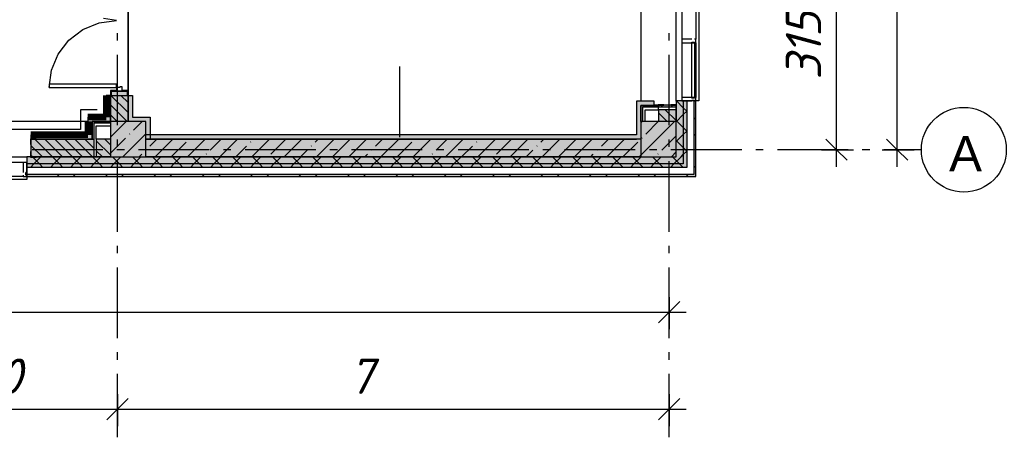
# Model space of a CAD drawing. Header units: millimetres. Extents: x -537608 to 253996, y -217170 to 186033.
# Drawn here: x -273809 to -259858, y -215970 to -210059 of the extents above; entities that cross this region are included whole.
import ezdxf

# ---------------------------------------------------------------- set-up
doc = ezdxf.new("R2010")
doc.units = ezdxf.units.MM
doc.layers.add('16) Лак 1.6м', color=160, linetype='Continuous', lineweight=90)
doc.layers.add('PDF _Геометрия', color=7, linetype='Continuous')
doc.layers.add('PDF _Текст', color=7, linetype='Continuous')
doc.layers.add('PDF _Сплошная заливка', color=7, linetype='Continuous', true_color=0xffffff)
doc.styles.add('PDF ArialMT', font='arial.ttf')
doc.styles.add('PDF ISOCPEUR Italic', font='isocpeui.ttf')

msp = doc.modelspace()

# ---------------------------------------------------------------- hatches: boundary and pattern name
at = {"layer": 'PDF _Сплошная заливка', "transparency": 33554559}
h = msp.add_hatch(color=256, dxfattribs=at)
h.paths.add_polyline_path([(-264249.1643, -212249.6591), (-264249.1643, -211209.6571), (-264276.1645, -211209.6571), (-264276.1645, -212249.6591)], flags=0)
h.paths.add_polyline_path([(-264249.1643, -209509.6581), (-264249.1643, -208314.6563), (-264276.1645, -208314.6563), (-264276.1645, -209509.6581)], flags=0)
h.paths.add_polyline_path([(-264249.1643, -206614.6531), (-264249.1643, -205314.6559), (-264276.1645, -205314.6559), (-264276.1645, -206614.6531)], flags=0)
h.paths.add_polyline_path([(-264249.1643, -203614.6527), (-264249.1643, -202299.6538), (-264276.1645, -202299.6538), (-264276.1645, -203614.6527)], flags=0)
h.paths.add_polyline_path([(-264276.1645, -200599.6527), (-264249.1643, -200599.6527), (-264249.1643, -199299.6513), (-264276.1645, -199299.6513), (-264276.1645, -200341.7158)], flags=0)
h.paths.add_polyline_path([(-264249.1643, -197599.6523), (-264249.1643, -196299.6509), (-264276.1645, -196299.6509), (-264276.1645, -197599.6523)], flags=0)
h.paths.add_polyline_path([(-264249.1643, -194599.6499), (-264249.1643, -193299.6505), (-264276.1645, -193299.6505), (-264276.1645, -194599.6499)], flags=0)
h.paths.add_polyline_path([(-264249.1643, -164629.6389), (-264249.1643, -162496.6379), (-264276.1645, -162496.6379), (-264276.1645, -164629.6389)], flags=0)
h.paths.add_polyline_path([(-264249.1643, -160696.6375), (-264249.1643, -160196.6364), (-264276.1645, -160196.6364), (-264276.1645, -160696.6375)], flags=0)
h.paths.add_polyline_path([(-264249.1643, -158906.6365), (-264249.1643, -154109.6348), (-264276.1645, -154109.6348), (-264276.1645, -158906.6365)], flags=0)
h.paths.add_polyline_path([(-264276.1645, -152409.6337), (-264249.1643, -152409.6337), (-264249.1643, -151109.6323), (-264276.1645, -151109.6323), (-264276.1645, -151128.1219)], flags=0)
h.paths.add_polyline_path([(-264249.1643, -149409.6334), (-264249.1643, -148109.6319), (-264276.1645, -148109.6319), (-264276.1645, -149409.6334)], flags=0)
h.paths.add_polyline_path([(-264249.1643, -146409.6309), (-264249.1643, -145109.6316), (-264276.1645, -145109.6316), (-264276.1645, -146409.6309)], flags=0)
h.paths.add_polyline_path([(-264249.1643, -143409.6305), (-264249.1643, -142182.8231), (-264276.1645, -142182.8231), (-264276.1645, -143409.6305)], flags=0)
h.paths.add_polyline_path([(-264276.1645, -140462.8232), (-264249.1643, -140462.8232), (-264249.1643, -139159.6289), (-264276.1645, -139159.6289), (-264276.1645, -139716.2732)], flags=0)
h.paths.add_polyline_path([(-264249.1643, -137459.6279), (-264249.1643, -136159.6286), (-264276.1645, -136159.6286), (-264276.1645, -137459.6279)], flags=0)
h.paths.add_polyline_path([(-264249.1643, -134459.6275), (-264249.1643, -133159.626), (-264276.1645, -133159.626), (-264276.1645, -134459.6275)], flags=0)
h.paths.add_polyline_path([(-264276.1645, -131459.625), (-264249.1643, -131459.625), (-264249.1643, -124122.6244), (-264276.1645, -124122.6244), (-264276.1645, -131157.3868)], flags=0)
h = msp.add_hatch(color=256, dxfattribs=at)
h.paths.add_polyline_path([(-264526.1645, -211999.658), (-264426.1641, -211999.658), (-264426.1641, -211209.6571), (-264526.1645, -211209.6571), (-264526.1645, -211753.5623)], flags=0)
h.paths.add_polyline_path([(-264526.1645, -209509.6581), (-264426.1641, -209509.6581), (-264426.1641, -208314.6563), (-264526.1645, -208314.6563), (-264526.1645, -208900.6001)], flags=0)
h.paths.add_polyline_path([(-264426.1641, -206614.6531), (-264426.1641, -205314.6559), (-264526.1645, -205314.6559), (-264526.1645, -206614.6531)], flags=0)
h.paths.add_polyline_path([(-264426.1641, -203614.6527), (-264426.1641, -202299.6538), (-264526.1645, -202299.6538), (-264526.1645, -203614.6527)], flags=0)
h.paths.add_polyline_path([(-264426.1641, -200599.6527), (-264426.1641, -199299.6513), (-264526.1645, -199299.6513), (-264526.1645, -200599.6527)], flags=0)
h.paths.add_polyline_path([(-264526.1645, -197599.6523), (-264426.1641, -197599.6523), (-264426.1641, -196299.6509), (-264526.1645, -196299.6509), (-264526.1645, -196775.5142)], flags=0)
h.paths.add_polyline_path([(-264426.1641, -194599.6499), (-264426.1641, -193299.6505), (-264526.1645, -193299.6505), (-264526.1645, -194599.6499)], flags=0)
h.paths.add_polyline_path([(-264526.1645, -164629.6389), (-264426.1641, -164629.6389), (-264426.1641, -162496.6379), (-264526.1645, -162496.6379), (-264526.1645, -163966.4508)], flags=0)
h.paths.add_polyline_path([(-264426.1641, -160696.6375), (-264426.1641, -160196.6364), (-264526.1645, -160196.6364), (-264526.1645, -160696.6375)], flags=0)
h.paths.add_polyline_path([(-264526.1645, -158906.6365), (-264426.1641, -158906.6365), (-264426.1641, -154109.6348), (-264526.1645, -154109.6348), (-264526.1645, -156834.0462)], flags=0)
h.paths.add_polyline_path([(-264426.1641, -152409.6337), (-264426.1641, -151109.6323), (-264526.1645, -151109.6323), (-264526.1645, -152409.6337)], flags=0)
h.paths.add_polyline_path([(-264526.1645, -149409.6334), (-264426.1641, -149409.6334), (-264426.1641, -148109.6319), (-264526.1645, -148109.6319), (-264526.1645, -148949.633)], flags=0)
h.paths.add_polyline_path([(-264426.1641, -146409.6309), (-264426.1641, -145109.6316), (-264526.1645, -145109.6316), (-264526.1645, -146409.6309)], flags=0)
h.paths.add_polyline_path([(-264426.1641, -143409.6305), (-264426.1641, -142182.8231), (-264526.1645, -142182.8231), (-264526.1645, -143409.6305)], flags=0)
h.paths.add_polyline_path([(-264526.1645, -140462.8232), (-264426.1641, -140462.8232), (-264426.1641, -139159.6289), (-264526.1645, -139159.6289), (-264526.1645, -140199.6288)], flags=0)
h.paths.add_polyline_path([(-264526.1645, -137459.6279), (-264426.1641, -137459.6279), (-264426.1641, -136159.6286), (-264526.1645, -136159.6286), (-264526.1645, -136863.3111)], flags=0)
h.paths.add_polyline_path([(-264526.1645, -134459.6275), (-264426.1641, -134459.6275), (-264426.1641, -133159.626), (-264526.1645, -133159.626), (-264526.1645, -134010.3489)], flags=0)
h.paths.add_polyline_path([(-264526.1645, -131459.625), (-264426.1641, -131459.625), (-264426.1641, -124299.6231), (-264526.1645, -124299.6231), (-264526.1645, -131157.3868)], flags=0)
h = msp.add_hatch(color=256, dxfattribs=at)
h.paths.add_polyline_path([(-264376.1639, -212099.6584), (-264376.1639, -211209.6571), (-264426.1641, -211209.6571), (-264426.1641, -212099.6584)], flags=0)
h.paths.add_polyline_path([(-264426.1641, -209509.6581), (-264376.1639, -209509.6581), (-264376.1639, -208314.6563), (-264426.1641, -208314.6563), (-264426.1641, -208900.6001)], flags=0)
h.paths.add_polyline_path([(-264376.1639, -206614.6531), (-264376.1639, -205314.6559), (-264426.1641, -205314.6559), (-264426.1641, -206614.6531)], flags=0)
h.paths.add_polyline_path([(-264376.1639, -203614.6527), (-264376.1639, -202299.6538), (-264426.1641, -202299.6538), (-264426.1641, -203614.6527)], flags=0)
h.paths.add_polyline_path([(-264426.1641, -200599.6527), (-264376.1639, -200599.6527), (-264376.1639, -199299.6513), (-264426.1641, -199299.6513), (-264426.1641, -200341.7158)], flags=0)
h.paths.add_polyline_path([(-264426.1641, -197599.6523), (-264376.1639, -197599.6523), (-264376.1639, -196299.6509), (-264426.1641, -196299.6509), (-264426.1641, -196775.5142)], flags=0)
h.paths.add_polyline_path([(-264376.1639, -194599.6499), (-264376.1639, -193299.6505), (-264426.1641, -193299.6505), (-264426.1641, -194599.6499)], flags=0)
h.paths.add_polyline_path([(-264376.1639, -164629.6389), (-264376.1639, -162496.6379), (-264426.1641, -162496.6379), (-264426.1641, -164629.6389)], flags=0)
h.paths.add_polyline_path([(-264376.1639, -160696.6375), (-264376.1639, -160196.6364), (-264426.1641, -160196.6364), (-264426.1641, -160696.6375)], flags=0)
h.paths.add_polyline_path([(-264376.1639, -158906.6365), (-264376.1639, -154109.6348), (-264426.1641, -154109.6348), (-264426.1641, -158906.6365)], flags=0)
h.paths.add_polyline_path([(-264426.1641, -152409.6337), (-264376.1639, -152409.6337), (-264376.1639, -151109.6323), (-264426.1641, -151109.6323), (-264426.1641, -151128.1219)], flags=0)
h.paths.add_polyline_path([(-264376.1639, -149409.6334), (-264376.1639, -148109.6319), (-264426.1641, -148109.6319), (-264426.1641, -149409.6334)], flags=0)
h.paths.add_polyline_path([(-264426.1641, -146409.6309), (-264376.1639, -146409.6309), (-264376.1639, -145109.6316), (-264426.1641, -145109.6316), (-264426.1641, -145422.1975)], flags=0)
h.paths.add_polyline_path([(-264426.1641, -143409.6305), (-264376.1639, -143409.6305), (-264376.1639, -142182.8231), (-264426.1641, -142182.8231), (-264426.1641, -142569.2354)], flags=0)
h.paths.add_polyline_path([(-264376.1639, -140462.8232), (-264376.1639, -139159.6289), (-264426.1641, -139159.6289), (-264426.1641, -140462.8232)], flags=0)
h.paths.add_polyline_path([(-264376.1639, -137459.6279), (-264376.1639, -136159.6286), (-264426.1641, -136159.6286), (-264426.1641, -137459.6279)], flags=0)
h.paths.add_polyline_path([(-264376.1639, -134459.6275), (-264376.1639, -133159.626), (-264426.1641, -133159.626), (-264426.1641, -134459.6275)], flags=0)
h.paths.add_polyline_path([(-264426.1641, -131459.625), (-264376.1639, -131459.625), (-264376.1639, -124249.6228), (-264426.1641, -124249.6228), (-264426.1641, -131157.3868)], flags=0)
h = msp.add_hatch(color=256, dxfattribs=at)
h.paths.add_polyline_path([(-264526.1645, -211499.6558), (-264526.1645, -211332.6553), (-264776.1645, -211332.6553), (-264774.2269, -211499.6558)], flags=0)
h.paths.add_polyline_path([(-264774.2269, -211297.6569), (-264526.1645, -211297.6569), (-264526.1645, -211269.6556), (-264776.1645, -211272.6568), (-264776.1645, -211297.6569)], flags=0)
h.paths.add_polyline_path([(-264776.1645, -209449.6553), (-264526.1645, -209449.6553), (-264526.1645, -208999.6576), (-264776.1645, -208999.6576), (-264776.1645, -209059.6562)], flags=0)
h.paths.add_polyline_path([(-264776.1645, -208499.6554), (-264526.1645, -208499.6554), (-264526.1645, -208374.6548), (-264776.1645, -208374.6548)], flags=0)
h.paths.add_polyline_path([(-264776.1645, -206554.6545), (-264526.1645, -206554.6545), (-264526.1645, -205374.6545), (-264776.1645, -205374.6545)], flags=0)
h.paths.add_polyline_path([(-264776.1645, -203554.6542), (-264526.1645, -203554.6542), (-264526.1645, -203179.069), (-264776.1645, -203179.069), (-264776.1645, -203204.0691)], flags=0)
h.paths.add_polyline_path([(-264526.1645, -203144.0685), (-264526.1645, -202999.6547), (-264776.1645, -202999.6547), (-264774.2269, -203144.0685)], flags=0)
h.paths.add_polyline_path([(-264776.1645, -202499.6525), (-264526.1645, -202499.6525), (-264526.1645, -202369.6528), (-264776.1645, -202369.6528), (-264776.1645, -202481.4385)], flags=0)
h.paths.add_polyline_path([(-264526.1645, -200549.6525), (-264526.1645, -199999.6522), (-264776.1645, -199999.6522), (-264774.2269, -200549.6525)], flags=0)
h.paths.add_polyline_path([(-264776.1645, -199499.6522), (-264526.1645, -199499.6522), (-264526.1645, -199359.652), (-264776.1645, -199359.652)], flags=0)
h.paths.add_polyline_path([(-264774.2269, -197539.6517), (-264526.1645, -197539.6517), (-264526.1645, -196359.6516), (-264776.1645, -196359.6516), (-264776.1645, -197539.6517)], flags=0)
h.paths.add_polyline_path([(-264774.2269, -194539.6513), (-264526.1645, -194539.6513), (-264526.1645, -194170.65), (-264776.1645, -194170.65), (-264776.1645, -194539.6513)], flags=0)
h.paths.add_polyline_path([(-264776.1645, -194135.6493), (-264526.1645, -194135.6493), (-264526.1645, -193999.6494), (-264776.1645, -193999.6494)], flags=0)
h.paths.add_polyline_path([(-264526.1645, -193499.6493), (-264526.1645, -193269.6492), (-264776.1645, -193269.6492), (-264774.2269, -193499.6493)], flags=0)
at = {"layer": 'PDF _Сплошная заливка', "true_color": 0xff7d7d, "transparency": 33554559}
h = msp.add_hatch(color=11, dxfattribs=at)
h.paths.add_polyline_path([(-272526.1687, -211499.6558), (-272526.1687, -211129.6576), (-272586.1672, -211129.6576), (-272586.1672, -211499.6558)], flags=0)
h.paths.add_polyline_path([(-272586.1672, -209369.6558), (-272526.1687, -209369.6558), (-272526.1687, -204799.6562), (-272586.1672, -204799.6562), (-272586.1672, -208999.6576)], flags=0)
h.paths.add_polyline_path([(-272526.1687, -204099.6531), (-272526.1687, -203809.6544), (-272586.1672, -203809.6544), (-272586.1672, -204099.6531)], flags=0)
h.paths.add_polyline_path([(-272526.1687, -203109.6535), (-272526.1687, -202156.6524), (-272586.1672, -202156.6524), (-272586.1672, -203109.6535)], flags=0)
h.paths.add_polyline_path([(-272586.1672, -200396.6528), (-272526.1687, -200396.6528), (-272526.1687, -199261.953), (-272586.1672, -199261.953), (-272586.1672, -199999.6522)], flags=0)
at = {"layer": 'PDF _Сплошная заливка', "transparency": 33554559}
h = msp.add_hatch(color=256, dxfattribs=at)
h.paths.add_polyline_path([(-272276.1676, -211499.6558), (-272278.1677, -211131.6555), (-272526.1687, -211131.6555), (-272526.1687, -211499.6558), (-272363.6508, -211499.6558)], flags=0)
h.paths.add_polyline_path([(-272278.1677, -209369.6558), (-272276.1676, -209367.6579), (-272276.1676, -208999.6576), (-272526.1687, -208999.6576), (-272524.1686, -209367.6579), (-272278.1677, -209367.6579)], flags=0)
at = {"layer": 'PDF _Сплошная заливка', "true_color": 0xff7d7d, "transparency": 33554559}
for points in [[(-264836.1641, -211272.6568), (-264836.1641, -211212.6582), (-265086.1637, -211212.6582), (-265086.1637, -211272.6568), (-265026.1651, -211272.6568)], [(-272586.1672, -211499.6558), (-272586.1672, -211439.6572), (-272846.1689, -211439.6572), (-272846.1689, -211499.6558), (-272785.2854, -211499.6558)], [(-272026.1687, -211749.6569), (-271966.1679, -211749.6569), (-271966.1679, -211439.6572), (-272026.1687, -211439.6572), (-272026.1687, -211499.6558)], [(-265086.1637, -211749.6569), (-265086.1637, -211689.6583), (-272026.1687, -211689.6583), (-272026.1687, -211749.6569), (-265195.8621, -211749.6569)]]:
    msp.add_hatch(color=11, dxfattribs=at).paths.add_polyline_path(points)
at = {"layer": 'PDF _Сплошная заливка', "true_color": 0x77b143, "transparency": 33554559}
for points in [[(-265026.1651, -211499.6558), (-265001.165, -211499.6558), (-265001.165, -211272.6568), (-265026.1651, -211272.6568), (-265026.1651, -211396.9426)], [(-264776.1645, -211297.6569), (-264776.1645, -211272.6568), (-265001.165, -211272.6568), (-265001.165, -211297.6569), (-264966.1655, -211297.6569)], [(-272526.1687, -211524.6559), (-272526.1687, -211499.6558), (-272761.168, -211499.6558), (-272761.168, -211524.6559), (-272726.1675, -211524.6559)]]:
    msp.add_hatch(color=75, dxfattribs=at).paths.add_polyline_path(points)
at = {"layer": 'PDF _Сплошная заливка', "transparency": 33554559}
for points in [[(-272526.1687, -211999.658), (-272026.1687, -211999.658), (-272026.1687, -211499.6558), (-272526.1687, -211499.6558), (-272526.1687, -211753.5623)], [(-264526.1645, -211999.658), (-264526.1645, -211499.6558), (-265026.1651, -211499.6558), (-265026.1651, -211999.658), (-264774.2269, -211999.658)], [(-265617.4963, -211999.658), (-265026.1651, -211999.658), (-265026.1651, -211749.6569), (-272026.1687, -211749.6569), (-272026.1687, -211999.658), (-268990.5735, -211999.658)]]:
    msp.add_hatch(color=256, dxfattribs=at).paths.add_polyline_path(points)
at = {"layer": 'PDF _Сплошная заливка', "true_color": 0xff7d7d, "transparency": 33554559}
h = msp.add_hatch(color=11, dxfattribs=at)
h.paths.add_polyline_path([(-272786.1681, -211749.6569), (-272786.1681, -211689.6583), (-273650.9046, -211689.6583), (-273650.9046, -211749.6569), (-273206.9201, -211749.6569)], flags=0)
h.paths.add_polyline_path([(-275736.7281, -211749.6569), (-275470.9049, -211749.6569), (-275470.9049, -211689.6583), (-276276.1702, -211689.6583), (-276276.1702, -211749.6569)], flags=0)
at = {"layer": 'PDF _Сплошная заливка', "transparency": 33554559}
h = msp.add_hatch(color=256, dxfattribs=at)
h.paths.add_polyline_path([(-275736.7281, -211999.658), (-275470.9049, -211999.658), (-275470.9049, -211749.6569), (-276276.1702, -211753.5623), (-276276.1702, -211999.658)], flags=0)
h.paths.add_polyline_path([(-273650.9046, -211999.658), (-272761.168, -211999.658), (-272761.168, -211749.6569), (-273650.9046, -211753.5623)], flags=0)
h.paths.add_polyline_path([(-272526.1687, -211999.658), (-272526.1687, -211749.6569), (-272726.1675, -211753.5623), (-272726.1675, -211999.658)], flags=0)
h = msp.add_hatch(color=256, dxfattribs=at)
h.paths.add_polyline_path([(-264526.1645, -212099.6584), (-264426.1641, -212099.6584), (-264426.1641, -211999.658), (-273710.9031, -211999.658), (-273710.9031, -212099.6584), (-264774.2269, -212099.6584)], flags=0)
h.paths.add_polyline_path([(-275736.7281, -212099.6584), (-275410.9042, -212099.6584), (-275410.9042, -211999.658), (-280576.1699, -211999.658), (-280576.1699, -212099.6584), (-276276.1702, -212099.6584)], flags=0)
h.paths.add_polyline_path([(-284169.4213, -212099.6584), (-284126.1726, -212099.6584), (-284126.1726, -211999.658), (-284489.1716, -211999.658), (-284489.1716, -212099.6584), (-284376.1716, -212099.6584)], flags=0)
h.paths.add_polyline_path([(-282326.1712, -212099.6584), (-281866.1709, -212099.6584), (-281866.1709, -211999.658), (-282326.1712, -211999.658)], flags=0)
h = msp.add_hatch(color=256, dxfattribs=at)
h.paths.add_polyline_path([(-265617.4963, -212149.6586), (-264376.1639, -212149.6586), (-264376.1639, -212099.6584), (-273710.9031, -212099.6584), (-273710.9031, -212149.6586), (-268990.5735, -212149.6586)], flags=0)
h.paths.add_polyline_path([(-276579.9974, -212149.6586), (-275410.9042, -212149.6586), (-275410.9042, -212099.6584), (-280576.1699, -212099.6584), (-280576.1699, -212149.6586), (-277423.2667, -212149.6586)], flags=0)
h.paths.add_polyline_path([(-282326.1712, -212149.6586), (-281866.1709, -212149.6586), (-281866.1709, -212099.6584), (-282326.1712, -212099.6584)], flags=0)
h.paths.add_polyline_path([(-284169.4213, -212149.6586), (-284126.1726, -212149.6586), (-284126.1726, -212099.6584), (-284489.1716, -212099.6584), (-284489.1716, -212149.6586)], flags=0)
h = msp.add_hatch(color=256, dxfattribs=at)
h.paths.add_polyline_path([(-264249.1643, -212276.6571), (-264249.1643, -212249.6591), (-273710.9031, -212249.6591), (-273710.9031, -212276.6571), (-264774.2269, -212276.6571)], flags=0)
h.paths.add_polyline_path([(-275736.7281, -212276.6571), (-275410.9042, -212276.6571), (-275410.9042, -212249.6591), (-280576.1699, -212249.6591), (-280576.1699, -212276.6571), (-276579.9974, -212276.6571)], flags=0)
h.paths.add_polyline_path([(-281866.1709, -212276.6571), (-281866.1709, -212249.6591), (-282326.1712, -212249.6591), (-282326.1712, -212276.6571)], flags=0)
h.paths.add_polyline_path([(-284126.1726, -212276.6571), (-284126.1726, -212249.6591), (-284489.1716, -212249.6591), (-284489.1716, -212276.6571), (-284169.4213, -212276.6571)], flags=0)

# ---------------------------------------------------------------- linework, layer by layer
at = {"layer": '16) Лак 1.6м'}
for p, q in [((-272586.1672, -211129.6576), (-272586.1672, -211439.6572)), ((-272586.1672, -211439.6572), (-272846.1689, -211439.6572)), ((-272846.1689, -211499.6558), (-272846.1689, -211689.6583)), ((-272846.1689, -211689.6583), (-273650.9046, -211689.6583))]:
    msp.add_line(p, q, dxfattribs=at)
at = {"layer": 'PDF _Геометрия', "lineweight": 9}
for p, q in [((-261401.9804, -212139.656), (-261401.9804, -124259.6211)), ((-262260.3263, -212139.656), (-262260.3263, -208749.6565)), ((-264446.1645, -209559.6583), (-264446.1645, -210334.6575)), ((-264249.1643, -209559.6583), (-264249.1643, -210334.6575)), ((-272687.0461, -210102.0264), (-272441.1679, -210069.6546)), ((-272441.1679, -210069.6546), (-272623.4888, -210040.7791)), ((-273112.92, -210347.9068), (-272916.1679, -210196.9329)), ((-272916.1679, -210196.9329), (-272687.0461, -210102.0264)), ((-273263.8916, -210544.6567), (-273112.92, -210347.9068)), ((-264306.1643, -210334.6575), (-264446.1645, -210334.6575)), ((-264446.1645, -210334.6575), (-264446.1645, -210384.6577)), ((-264306.1643, -210384.6577), (-264306.1643, -210374.655)), ((-264306.1643, -210374.655), (-264266.164, -210374.655)), ((-264249.1643, -210334.6575), (-264266.164, -210334.6575)), ((-264266.164, -210374.655), (-264266.164, -210384.6577)), ((-264249.1643, -210384.6577), (-264249.1643, -210334.6575)), ((-264446.1645, -210384.6577), (-264446.1645, -211159.6569)), ((-264446.1645, -210384.6577), (-264306.1643, -210384.6577)), ((-264306.1643, -211159.6569), (-264306.1643, -210384.6577)), ((-264306.1643, -210384.6577), (-264266.164, -210384.6577)), ((-264266.164, -210384.6577), (-264266.164, -211159.6569)), ((-264266.164, -210384.6577), (-264249.1643, -210384.6577)), ((-264249.1643, -210384.6577), (-264249.1643, -211159.6569)), ((-273358.7982, -210773.7784), (-273263.8916, -210544.6567)), ((-273391.1678, -211019.6588), (-273358.7982, -210773.7784)), ((-268432.0819, -211719.6576), (-268432.0819, -210719.6574)), ((-272441.1679, -210969.6585), (-273391.1678, -210969.6585)), ((-273391.1678, -210969.6585), (-273391.1678, -211019.6588)), ((-273391.1678, -211019.6588), (-272441.1679, -211019.6588)), ((-272441.1679, -211061.6586), (-272524.1686, -211061.6586)), ((-272524.1686, -211061.6586), (-272524.1686, -211131.6555)), ((-272516.1682, -211131.6555), (-272516.1682, -211069.6547)), ((-272516.1682, -211069.6547), (-272441.1679, -211069.6547)), ((-272286.168, -211069.6547), (-272516.1682, -211069.6547)), ((-272516.1682, -211069.6547), (-272516.1682, -211129.6576)), ((-272441.1679, -211019.6588), (-272441.1679, -210969.6585)), ((-272441.1679, -211019.6588), (-272441.1679, -211069.6547)), ((-272391.1677, -211019.6588), (-272441.1679, -211019.6588)), ((-272441.1679, -211069.6547), (-272441.1679, -211061.6586)), ((-272441.1679, -211069.6547), (-272361.1684, -211069.6547)), ((-272361.1684, -211009.6562), (-272391.1677, -211009.6562)), ((-272391.1677, -211009.6562), (-272391.1677, -211019.6588)), ((-272361.1684, -211069.6547), (-272361.1684, -211009.6562)), ((-272278.1677, -211061.6586), (-272361.1684, -211061.6586)), ((-272361.1684, -211061.6586), (-272361.1684, -211069.6547)), ((-272361.1684, -211069.6547), (-272286.168, -211069.6547)), ((-272286.168, -211069.6547), (-272286.168, -211131.6555)), ((-272286.168, -211129.6576), (-272286.168, -211069.6547)), ((-272278.1677, -211131.6555), (-272278.1677, -211061.6586)), ((-272526.1687, -211129.6576), (-272586.1672, -211129.6576)), ((-272526.1687, -211499.6558), (-272526.1687, -211129.6576)), ((-272526.1687, -211129.6576), (-272526.1687, -211499.6558)), ((-272524.1686, -211131.6555), (-272516.1682, -211131.6555)), ((-272276.1676, -211373.9748), (-272518.4848, -211131.6555)), ((-272516.1682, -211129.6576), (-272286.168, -211129.6576)), ((-272276.1676, -211232.5516), (-272379.0638, -211129.6576)), ((-272286.168, -211131.6555), (-272278.1677, -211131.6555)), ((-272276.1676, -211129.6576), (-272276.1676, -211439.6572)), ((-272276.1676, -211439.6572), (-272276.1676, -211129.6576)), ((-272276.1676, -211129.6576), (-272216.1669, -211129.6576)), ((-272216.1669, -211129.6576), (-272216.1669, -211439.6572)), ((-264836.1641, -211212.6582), (-265086.1637, -211212.6582)), ((-265086.1637, -211212.6582), (-265086.1637, -211272.6568)), ((-264836.1641, -211269.6556), (-264836.1641, -211212.6582)), ((-264526.1645, -211219.7587), (-264516.0602, -211209.6571)), ((-264426.1641, -211209.6571), (-264526.1645, -211209.6571)), ((-264526.1645, -211209.6571), (-264526.1645, -211499.6558)), ((-264426.1641, -211304.3784), (-264520.8866, -211209.6571)), ((-264306.1643, -211159.6569), (-264446.1645, -211159.6569)), ((-264446.1645, -211159.6569), (-264446.1645, -211209.6571)), ((-264446.1645, -211209.6571), (-264306.1643, -211209.6571)), ((-264376.1639, -211209.6571), (-264426.1641, -211209.6571)), ((-264426.1641, -211209.6571), (-264426.1641, -211999.658)), ((-264276.1645, -211209.6571), (-264376.1639, -211209.6571)), ((-264376.1639, -211209.6571), (-264376.1639, -211999.658)), ((-264266.164, -211159.6569), (-264306.1643, -211159.6569)), ((-264306.1643, -211169.6551), (-264306.1643, -211159.6569)), ((-264266.164, -211169.6551), (-264306.1643, -211169.6551)), ((-264306.1643, -211209.6571), (-264306.1643, -211199.6587)), ((-264306.1643, -211199.6587), (-264266.164, -211199.6587)), ((-264249.1643, -211209.6571), (-264276.1645, -211209.6571)), ((-264276.1645, -211209.6571), (-264276.1645, -211999.658)), ((-264249.1643, -211159.6569), (-264266.164, -211159.6569)), ((-264266.164, -211159.6569), (-264266.164, -211169.6551)), ((-264266.164, -211199.6587), (-264266.164, -211209.6571)), ((-264266.164, -211209.6571), (-264249.1643, -211209.6571)), ((-264249.1643, -211209.6571), (-264249.1643, -211159.6569)), ((-264249.1643, -211999.658), (-264249.1643, -211209.6571)), ((-272291.9057, -211499.6558), (-272526.1687, -211265.397)), ((-265086.1637, -211272.6568), (-265086.1637, -211689.6583)), ((-264836.1641, -211272.6568), (-265026.1651, -211272.6568)), ((-265026.1651, -211272.6568), (-265026.1651, -211499.6558)), ((-265026.1651, -211499.6558), (-265026.1651, -211272.6568)), ((-265026.1651, -211272.6568), (-265001.165, -211272.6568)), ((-265001.165, -211272.6568), (-264966.1655, -211272.6568)), ((-264966.1655, -211297.6569), (-265001.165, -211297.6569)), ((-265001.165, -211297.6569), (-265001.165, -211499.6558)), ((-264966.1655, -211272.6568), (-264776.1645, -211272.6568)), ((-264776.1645, -211297.6569), (-264966.1655, -211297.6569)), ((-264966.1655, -211499.6558), (-264966.1655, -211332.6553)), ((-264966.1655, -211332.6553), (-264776.1645, -211332.6553)), ((-264776.1645, -211269.6556), (-264836.1641, -211269.6556)), ((-264776.1645, -211272.6568), (-264836.1641, -211272.6568)), ((-264526.1645, -211269.6556), (-264776.1645, -211269.6556)), ((-264776.1645, -211269.6556), (-264776.1645, -211272.6568)), ((-264776.1645, -211272.6568), (-264776.1645, -211269.6556)), ((-264776.1645, -211272.6568), (-264776.1645, -211297.6569)), ((-264526.1645, -211297.6569), (-264776.1645, -211297.6569)), ((-264776.1645, -211332.6553), (-264776.1645, -211499.6558)), ((-264526.1645, -211332.6553), (-264776.1645, -211332.6553)), ((-264715.7289, -211297.6569), (-264743.7292, -211269.6556)), ((-264526.1645, -211487.2203), (-264680.7294, -211332.6553)), ((-264574.3078, -211297.6569), (-264602.3081, -211269.6556)), ((-264526.1645, -211345.8013), (-264539.3072, -211332.6553)), ((-264526.1645, -211297.6569), (-264526.1645, -211269.6556)), ((-264526.1645, -211332.6553), (-264526.1645, -211297.6569)), ((-264526.1645, -211499.6558), (-264526.1645, -211332.6553)), ((-264376.1639, -211354.3786), (-264426.1641, -211304.3784)), ((-264426.1641, -211402.6048), (-264376.1639, -211352.6046)), ((-272846.1689, -211439.6572), (-272846.1689, -211499.6558)), ((-272433.329, -211499.6558), (-272526.1687, -211406.8161)), ((-272276.1676, -211439.6572), (-272276.1676, -211499.6558)), ((-272276.1676, -211499.6558), (-272276.1676, -211439.6572)), ((-272216.1669, -211439.6572), (-272026.1687, -211439.6572)), ((-272026.1687, -211439.6572), (-271966.1679, -211439.6572)), ((-271966.1679, -211439.6572), (-271966.1679, -211749.6569)), ((-264655.1502, -211499.6558), (-264776.1645, -211378.6424)), ((-264526.1645, -211502.6053), (-264426.1641, -211402.6048)), ((-264426.1641, -211587.2207), (-264526.1645, -211487.2203)), ((-272786.1681, -211749.6569), (-272786.1681, -211499.6558)), ((-272786.1681, -211499.6558), (-272761.168, -211499.6558)), ((-272586.1672, -211499.6558), (-272786.1681, -211499.6558)), ((-272786.1681, -211499.6558), (-272786.1681, -211689.6583)), ((-272761.168, -211499.6558), (-272726.1675, -211499.6558)), ((-272726.1675, -211524.6559), (-272761.168, -211524.6559)), ((-272761.168, -211524.6559), (-272761.168, -211749.6569)), ((-272726.1675, -211499.6558), (-272526.1687, -211499.6558)), ((-272526.1687, -211524.6559), (-272726.1675, -211524.6559)), ((-272726.1675, -211749.6569), (-272726.1675, -211559.6586)), ((-272726.1675, -211559.6586), (-272526.1687, -211559.6586)), ((-272526.1687, -211499.6558), (-272586.1672, -211499.6558)), ((-272526.1687, -211719.6791), (-272306.1475, -211499.6558)), ((-272026.1687, -211499.6558), (-272526.1687, -211499.6558)), ((-272526.1687, -211499.6558), (-272526.1687, -211999.658)), ((-272198.7559, -211620.3633), (-272078.0484, -211499.6558)), ((-272026.1687, -211999.658), (-272026.1687, -211499.6558)), ((-265026.1651, -211518.8299), (-265006.9925, -211499.6558)), ((-265026.1651, -211975.0282), (-264550.7954, -211499.6558)), ((-264526.1645, -211499.6558), (-265026.1651, -211499.6558)), ((-265026.1651, -211499.6558), (-265026.1651, -211999.658)), ((-264956.6252, -211677.3865), (-264778.8934, -211499.6558)), ((-264526.1645, -211999.658), (-264526.1645, -211499.6558)), ((-264376.1639, -211637.221), (-264426.1641, -211587.2207)), ((-273650.9046, -211689.6583), (-273650.9046, -211749.6569)), ((-273650.9046, -211749.6569), (-272786.1681, -211749.6569)), ((-272786.1681, -211749.6569), (-273650.9046, -211749.6569)), ((-273650.9046, -211749.6569), (-273650.9046, -211999.658)), ((-273347.5425, -211999.658), (-273597.5414, -211749.6569)), ((-273206.1214, -211999.658), (-273456.1203, -211749.6569)), ((-273064.7002, -211999.658), (-273314.6992, -211749.6569)), ((-272923.2769, -211999.658), (-273173.278, -211749.6569)), ((-272781.8558, -211999.658), (-273031.8569, -211749.6569)), ((-272761.168, -211878.9245), (-272890.4358, -211749.6569)), ((-272786.1681, -211689.6583), (-272786.1681, -211749.6569)), ((-272786.1681, -211749.6569), (-272761.168, -211749.6569)), ((-272761.168, -211749.6569), (-272761.168, -211999.658)), ((-272526.1687, -211749.6569), (-272726.1675, -211749.6569)), ((-272726.1675, -211749.6569), (-272726.1675, -211999.658)), ((-272526.1687, -211972.5049), (-272726.1675, -211772.504)), ((-272526.1687, -211831.0816), (-272607.5913, -211749.6569)), ((-272526.1687, -211947.776), (-272312.8044, -211734.4139)), ((-272349.9515, -211999.658), (-272026.1687, -211675.8751)), ((-272255.7813, -211677.3865), (-272251.0383, -211672.6457)), ((-265086.1637, -211689.6583), (-272026.1687, -211689.6583)), ((-271966.1679, -211749.6569), (-272026.1687, -211749.6569)), ((-265086.1637, -211749.6569), (-272026.1687, -211749.6569)), ((-272026.1687, -211749.6569), (-265086.1637, -211749.6569)), ((-271970.6568, -211848.4645), (-271871.8513, -211749.6569)), ((-271893.7533, -211999.658), (-271643.7522, -211749.6569)), ((-271437.5551, -211999.658), (-271187.5562, -211749.6569)), ((-271115.288, -211905.4877), (-270959.4571, -211749.6569)), ((-270981.3591, -211999.658), (-270731.3579, -211749.6569)), ((-270525.1609, -211999.658), (-270275.1619, -211749.6569)), ((-270259.9168, -211962.5109), (-270047.0628, -211749.6569)), ((-270068.9649, -211999.658), (-269818.9638, -211749.6569)), ((-269632.647, -211791.4371), (-269590.8668, -211749.6569)), ((-269612.7667, -211999.658), (-269362.7677, -211749.6569)), ((-269384.6697, -211999.658), (-269134.6686, -211749.6569)), ((-269156.5706, -211999.658), (-268906.5695, -211749.6569)), ((-268777.276, -211848.4645), (-268678.4704, -211749.6569)), ((-268700.3724, -211999.658), (-268450.3735, -211749.6569)), ((-268244.1764, -211999.658), (-267994.1753, -211749.6569)), ((-267921.907, -211905.4877), (-267766.0772, -211749.6569)), ((-267787.9782, -211999.658), (-267537.9776, -211749.6569)), ((-267331.7805, -211999.658), (-267081.781, -211749.6569)), ((-267066.537, -211962.5109), (-266853.6819, -211749.6569)), ((-266875.5839, -211999.658), (-266625.5839, -211749.6569)), ((-266439.2667, -211791.4371), (-266397.4853, -211749.6569)), ((-266419.3868, -211999.658), (-266169.3874, -211749.6569)), ((-266191.2883, -211999.658), (-265941.2877, -211749.6569)), ((-265963.1892, -211999.658), (-265713.1897, -211749.6569)), ((-265583.8967, -211848.4645), (-265485.0906, -211749.6569)), ((-265506.9926, -211999.658), (-265256.9925, -211749.6569)), ((-265026.1651, -211749.6569), (-265086.1637, -211749.6569)), ((-265013.6495, -211734.4139), (-265008.9087, -211729.6732)), ((-264728.5261, -211905.4877), (-264526.1645, -211703.1272)), ((-264526.1645, -211785.4476), (-264426.1641, -211685.4471)), ((-264426.1641, -211870.063), (-264526.1645, -211770.0625)), ((-264426.1641, -211685.4471), (-264376.1639, -211635.4469)), ((-273488.9636, -211999.658), (-273650.9046, -211837.717)), ((-272027.6821, -211905.4877), (-272026.1687, -211903.9721)), ((-272026.1687, -211903.9721), (-272022.9392, -211900.7469)), ((-271665.6542, -211999.658), (-271457.4355, -211791.4371)), ((-270753.26, -211999.658), (-270602.0666, -211848.4645)), ((-270545.0413, -211791.4371), (-270540.2983, -211786.6963)), ((-269840.8658, -211999.658), (-269746.6955, -211905.4877)), ((-269689.6702, -211848.4645), (-269684.9294, -211843.7195)), ((-268834.3013, -211905.4877), (-268829.5604, -211900.7469)), ((-268472.2733, -211999.658), (-268264.0546, -211791.4371)), ((-267559.8802, -211999.658), (-267408.6846, -211848.4645)), ((-267351.6604, -211791.4371), (-267346.9185, -211786.6963)), ((-266647.4849, -211999.658), (-266553.3157, -211905.4877)), ((-266496.2904, -211848.4645), (-266491.5479, -211843.7195)), ((-265640.9204, -211905.4877), (-265636.1796, -211900.7469)), ((-265278.8935, -211999.658), (-265070.6753, -211791.4371)), ((-264376.1639, -211920.0632), (-264426.1641, -211870.063)), ((-262472.4591, -211899.6575), (-262260.3263, -211899.6575)), ((-262260.3263, -211899.6575), (-262020.3268, -211899.6575)), ((-261614.1135, -211899.6575), (-261401.9804, -211899.6575)), ((-261401.9804, -211899.6575), (-261161.9811, -211899.6575)), ((-272526.1687, -211999.658), (-273710.9031, -211999.658)), ((-273710.9031, -211999.658), (-273710.9031, -212099.6584)), ((-273630.3848, -211999.658), (-273650.9046, -211979.1403)), ((-273650.9046, -211999.658), (-272761.168, -211999.658)), ((-273530.3843, -212099.6584), (-273630.3848, -211999.658)), ((-273608.5021, -212099.6584), (-273508.5038, -211999.658)), ((-273247.542, -212099.6584), (-273347.5425, -211999.658)), ((-273325.6598, -212099.6584), (-273225.6594, -211999.658)), ((-272964.6998, -212099.6584), (-273064.7002, -211999.658)), ((-273042.8176, -212099.6584), (-272942.8171, -211999.658)), ((-272681.8553, -212099.6584), (-272781.8558, -211999.658)), ((-272761.168, -211999.658), (-272726.1675, -211999.658)), ((-272759.9753, -212099.6584), (-272659.9749, -211999.658)), ((-272640.4346, -211999.658), (-272726.1675, -211913.923)), ((-272726.1675, -211999.658), (-272526.1687, -211999.658)), ((-272526.1687, -211999.658), (-272026.1687, -211999.658)), ((-272399.0131, -212099.6584), (-272499.0135, -211999.658)), ((-272477.1309, -212099.6584), (-272377.1326, -211999.658)), ((-272116.1707, -212099.6584), (-272216.1712, -211999.658)), ((-272194.2886, -212099.6584), (-272094.2882, -211999.658)), ((-272121.8524, -211999.658), (-272084.7053, -211962.5109)), ((-272026.1687, -211999.658), (-265026.1651, -211999.658)), ((-265026.1651, -211999.658), (-272026.1687, -211999.658)), ((-271833.3285, -212099.6584), (-271933.329, -211999.658)), ((-271911.4463, -212099.6584), (-271811.4458, -211999.658)), ((-271550.484, -212099.6584), (-271650.4845, -211999.658)), ((-271628.6041, -212099.6584), (-271528.6036, -211999.658)), ((-271267.6418, -212099.6584), (-271367.6422, -211999.658)), ((-271345.7596, -212099.6584), (-271245.7613, -211999.658)), ((-271172.3111, -211962.5109), (-271167.5703, -211957.7701)), ((-270984.7995, -212099.6584), (-271084.7999, -211999.658)), ((-271062.9174, -212099.6584), (-270962.9169, -211999.658)), ((-270701.9572, -212099.6584), (-270801.9577, -211999.658)), ((-270780.075, -212099.6584), (-270680.0746, -211999.658)), ((-270419.1128, -212099.6584), (-270519.1132, -211999.658)), ((-270497.2328, -212099.6584), (-270397.2323, -211999.658)), ((-270136.2705, -212099.6584), (-270236.271, -211999.658)), ((-270214.3883, -212099.6584), (-270114.39, -211999.658)), ((-269853.4282, -212099.6584), (-269953.4287, -211999.658)), ((-269931.5461, -212099.6584), (-269831.5456, -211999.658)), ((-269570.586, -212099.6584), (-269670.5864, -211999.658)), ((-269648.7037, -212099.6584), (-269548.7033, -211999.658)), ((-269287.7415, -212099.6584), (-269387.742, -211999.658)), ((-269365.8615, -212099.6584), (-269265.8611, -211999.658)), ((-269004.8993, -212099.6584), (-269104.8997, -211999.658)), ((-269083.017, -212099.6584), (-268983.0188, -211999.658)), ((-268928.4715, -211999.658), (-268891.3266, -211962.5109)), ((-268722.057, -212099.6584), (-268822.0574, -211999.658)), ((-268800.1748, -212099.6584), (-268700.1744, -211999.658)), ((-268439.2147, -212099.6584), (-268539.2151, -211999.658)), ((-268517.3325, -212099.6584), (-268417.3321, -211999.658)), ((-268156.3703, -212099.6584), (-268256.3707, -211999.658)), ((-268234.4902, -212099.6584), (-268134.4898, -211999.658)), ((-267978.9323, -211962.5109), (-267974.1894, -211957.7701)), ((-267873.528, -212099.6584), (-267973.5284, -211999.658)), ((-267951.6458, -212099.6584), (-267851.6475, -211999.658)), ((-267590.6857, -212099.6584), (-267690.6856, -211999.658)), ((-267668.8035, -212099.6584), (-267568.8031, -211999.658)), ((-267307.8424, -212099.6584), (-267407.8428, -211999.658)), ((-267385.9602, -212099.6584), (-267285.9608, -211999.658)), ((-267025.0001, -212099.6584), (-267124.9995, -211999.658)), ((-267103.1179, -212099.6584), (-267003.1175, -211999.658)), ((-266742.1567, -212099.6584), (-266842.1571, -211999.658)), ((-266820.2746, -212099.6584), (-266720.2757, -211999.658)), ((-266459.3139, -212099.6584), (-266559.3138, -211999.658)), ((-266537.4317, -212099.6584), (-266437.4312, -211999.658)), ((-266176.4711, -212099.6584), (-266276.4716, -211999.658)), ((-266254.5889, -212099.6584), (-266154.5896, -211999.658)), ((-265893.6288, -212099.6584), (-265993.6282, -211999.658)), ((-265971.7467, -212099.6584), (-265871.7467, -211999.658)), ((-265735.0906, -211999.658), (-265697.9457, -211962.5109)), ((-265610.786, -212099.6584), (-265710.7864, -211999.658)), ((-265688.9038, -212099.6584), (-265588.9039, -211999.658)), ((-265327.9432, -212099.6584), (-265427.942, -211999.658)), ((-265406.061, -212099.6584), (-265306.0605, -211999.658)), ((-265045.0998, -212099.6584), (-265145.1003, -211999.658)), ((-265123.2176, -212099.6584), (-265023.2183, -211999.658)), ((-265050.7955, -211999.658), (-265026.1651, -211975.0282)), ((-265026.1651, -211999.658), (-264526.1645, -211999.658)), ((-264762.2575, -212099.6584), (-264862.2569, -211999.658)), ((-264840.3754, -212099.6584), (-264740.3749, -211999.658)), ((-264785.552, -211962.5109), (-264780.8096, -211957.7701)), ((-264594.5989, -211999.658), (-264526.1645, -211931.2241)), ((-264479.4142, -212099.6584), (-264579.4146, -211999.658)), ((-264557.532, -212099.6584), (-264457.5321, -211999.658)), ((-264457.5321, -211999.658), (-264426.1641, -211968.2894)), ((-264426.1641, -211968.2894), (-264376.1639, -211918.2892)), ((-264426.1641, -211999.658), (-264426.1641, -212099.6584)), ((-264376.1639, -211999.658), (-264376.1639, -212099.6584)), ((-264276.1645, -211999.658), (-264276.1645, -212149.6586)), ((-264249.1643, -212099.6584), (-264249.1643, -211999.658)), ((-273760.9033, -212079.6574), (-274535.9046, -212079.6574)), ((-273710.9031, -212079.6574), (-273760.9033, -212079.6574)), ((-273760.9033, -212079.6574), (-273760.9033, -212219.6555)), ((-273710.9031, -212219.6555), (-273710.9031, -212079.6574)), ((-273710.9031, -212099.6584), (-273710.9031, -212149.6586)), ((-264426.1641, -212099.6584), (-273710.9031, -212099.6584)), ((-273710.9031, -212149.6586), (-273710.9031, -212249.6591)), ((-264376.1639, -212149.6586), (-273710.9031, -212149.6586)), ((-273658.5024, -212149.6586), (-273608.5021, -212099.6584)), ((-273480.3841, -212149.6586), (-273530.3843, -212099.6584)), ((-273375.66, -212149.6586), (-273325.6598, -212099.6584)), ((-273197.5418, -212149.6586), (-273247.542, -212099.6584)), ((-273092.8178, -212149.6586), (-273042.8176, -212099.6584)), ((-272914.6996, -212149.6586), (-272964.6998, -212099.6584)), ((-272809.9755, -212149.6586), (-272759.9753, -212099.6584)), ((-272631.8572, -212149.6586), (-272681.8553, -212099.6584)), ((-272527.1311, -212149.6586), (-272477.1309, -212099.6584)), ((-272349.0129, -212149.6586), (-272399.0131, -212099.6584)), ((-272244.2888, -212149.6586), (-272194.2886, -212099.6584)), ((-272066.1705, -212149.6586), (-272116.1707, -212099.6584)), ((-271961.4465, -212149.6586), (-271911.4463, -212099.6584)), ((-271783.3283, -212149.6586), (-271833.3285, -212099.6584)), ((-271678.6043, -212149.6586), (-271628.6041, -212099.6584)), ((-271500.486, -212149.6586), (-271550.484, -212099.6584)), ((-271395.7598, -212149.6586), (-271345.7596, -212099.6584)), ((-271217.6416, -212149.6586), (-271267.6418, -212099.6584)), ((-271112.9176, -212149.6586), (-271062.9174, -212099.6584)), ((-270934.7993, -212149.6586), (-270984.7995, -212099.6584)), ((-270830.0752, -212149.6586), (-270780.075, -212099.6584)), ((-270651.957, -212149.6586), (-270701.9572, -212099.6584)), ((-270547.233, -212149.6586), (-270497.2328, -212099.6584)), ((-270369.1147, -212149.6586), (-270419.1128, -212099.6584)), ((-270264.3885, -212149.6586), (-270214.3883, -212099.6584)), ((-270086.2703, -212149.6586), (-270136.2705, -212099.6584)), ((-269981.5463, -212149.6586), (-269931.5461, -212099.6584)), ((-269803.428, -212149.6586), (-269853.4282, -212099.6584)), ((-269698.704, -212149.6586), (-269648.7037, -212099.6584)), ((-269520.5857, -212149.6586), (-269570.586, -212099.6584)), ((-269415.8617, -212149.6586), (-269365.8615, -212099.6584)), ((-269237.7435, -212149.6586), (-269287.7415, -212099.6584)), ((-269133.0173, -212149.6586), (-269083.017, -212099.6584)), ((-268954.899, -212149.6586), (-269004.8993, -212099.6584)), ((-268850.175, -212149.6586), (-268800.1748, -212099.6584)), ((-268672.0568, -212149.6586), (-268722.057, -212099.6584)), ((-268567.3327, -212149.6586), (-268517.3325, -212099.6584)), ((-268389.2145, -212149.6586), (-268439.2147, -212099.6584)), ((-268284.4905, -212149.6586), (-268234.4902, -212099.6584)), ((-268106.3722, -212149.6586), (-268156.3703, -212099.6584)), ((-268001.646, -212149.6586), (-267951.6458, -212099.6584)), ((-267823.5278, -212149.6586), (-267873.528, -212099.6584)), ((-267718.8037, -212149.6586), (-267668.8035, -212099.6584)), ((-267540.6855, -212149.6586), (-267590.6857, -212099.6584)), ((-267435.9604, -212149.6586), (-267385.9602, -212099.6584)), ((-267257.8422, -212149.6586), (-267307.8424, -212099.6584)), ((-267153.1181, -212149.6586), (-267103.1179, -212099.6584)), ((-266974.9998, -212149.6586), (-267025.0001, -212099.6584)), ((-266870.2748, -212149.6586), (-266820.2746, -212099.6584)), ((-266692.1565, -212149.6586), (-266742.1567, -212099.6584)), ((-266587.4319, -212149.6586), (-266537.4317, -212099.6584)), ((-266409.3137, -212149.6586), (-266459.3139, -212099.6584)), ((-266304.5891, -212149.6586), (-266254.5889, -212099.6584)), ((-266126.4709, -212149.6586), (-266176.4711, -212099.6584)), ((-266021.7469, -212149.6586), (-265971.7467, -212099.6584)), ((-265843.6286, -212149.6586), (-265893.6288, -212099.6584)), ((-265738.904, -212149.6586), (-265688.9038, -212099.6584)), ((-265560.7858, -212149.6586), (-265610.786, -212099.6584)), ((-265456.0612, -212149.6586), (-265406.061, -212099.6584)), ((-265277.943, -212149.6586), (-265327.9432, -212099.6584)), ((-265173.2178, -212149.6586), (-265123.2176, -212099.6584)), ((-264995.0996, -212149.6586), (-265045.0998, -212099.6584)), ((-264890.3756, -212149.6586), (-264840.3754, -212099.6584)), ((-264712.2573, -212149.6586), (-264762.2575, -212099.6584)), ((-264607.5323, -212149.6586), (-264557.532, -212099.6584)), ((-264429.414, -212149.6586), (-264479.4142, -212099.6584)), ((-264376.1639, -212099.6584), (-264376.1639, -212149.6586)), ((-264276.1645, -212149.6586), (-264276.1645, -212249.6591)), ((-264249.1643, -212149.6586), (-264249.1643, -212099.6584)), ((-264249.1643, -212249.6591), (-264249.1643, -212149.6586)), ((-273760.9033, -212276.6571), (-274535.9046, -212276.6571)), ((-273760.9033, -212259.6574), (-273760.9033, -212276.6571)), ((-273760.9033, -212276.6571), (-273710.9031, -212276.6571)), ((-273720.9036, -212259.6574), (-273720.9036, -212219.6555)), ((-273720.9036, -212219.6555), (-273710.9031, -212219.6555)), ((-273710.9031, -212259.6574), (-273720.9036, -212259.6574)), ((-273710.9031, -212249.6591), (-273710.9031, -212276.6571)), ((-264276.1645, -212249.6591), (-273710.9031, -212249.6591)), ((-273710.9031, -212276.6571), (-273710.9031, -212259.6574)), ((-273710.9031, -212276.6571), (-264249.1643, -212276.6571)), ((-264249.1643, -212276.6571), (-264249.1643, -212249.6591)), ((-264626.1644, -213986.1032), (-264626.1644, -214198.2382)), ((-368366.2047, -214198.2382), (-264386.1644, -214198.2382)), ((-264626.1644, -214198.2382), (-264626.1644, -214438.2366)), ((-272426.1683, -215358.8314), (-272426.1683, -215570.9621)), ((-264626.1644, -215358.8314), (-264626.1644, -215570.9621)), ((-276676.1699, -215570.9621), (-272426.1683, -215570.9621)), ((-272426.1683, -215570.9621), (-264386.1644, -215570.9621)), ((-272426.1683, -215570.9621), (-272426.1683, -215810.9649)), ((-264626.1644, -215570.9621), (-264626.1644, -215810.9649))]:
    msp.add_line(p, q, dxfattribs=at)
at = {"layer": 'PDF _Геометрия', "color": 9, "lineweight": 9, "true_color": 0xc0c0c0}
for p, q in [((-265026.1651, -209059.6562), (-265026.1651, -211212.6582)), ((-272276.1676, -211129.6576), (-272276.1676, -209369.6558)), ((-272276.1676, -209369.6558), (-272276.1676, -211129.6576)), ((-264526.1645, -211209.6571), (-264526.1645, -209509.6581)), ((-272846.1689, -211499.6558), (-276216.1695, -211499.6558)), ((-275410.9042, -211999.658), (-273710.9031, -211999.658))]:
    msp.add_line(p, q, dxfattribs=at)
at = {"layer": 'PDF _Геометрия', "color": 253, "lineweight": 9, "true_color": 0xaaaaaa}
for p, q in [((-264206.1639, -209509.6581), (-264206.1639, -211209.6571)), ((-272426.1683, -210354.2451), (-272426.1683, -210248.4144)), ((-264626.1644, -210354.2451), (-264626.1644, -210248.4144)), ((-264304.1642, -210374.655), (-264304.1642, -210384.6577)), ((-272426.1683, -211554.246), (-272426.1683, -210554.246)), ((-264626.1644, -211554.246), (-264626.1644, -210554.246)), ((-264304.1642, -211159.6569), (-264304.1642, -211169.6551)), ((-264304.1642, -211199.6587), (-264304.1642, -211209.6571)), ((-264206.1639, -211209.6571), (-264249.1643, -211209.6571)), ((-272276.1676, -211479.6591), (-272276.1676, -211472.6577)), ((-272426.1683, -211860.0819), (-272426.1683, -211754.2469)), ((-264626.1644, -211860.0819), (-264626.1644, -211754.2469)), ((-272634.598, -211899.6575), (-273634.5981, -211899.6575)), ((-272328.7643, -211899.6575), (-272434.5971, -211899.6575)), ((-271128.7633, -211899.6575), (-272128.7634, -211899.6575)), ((-270822.9296, -211899.6575), (-270928.7646, -211899.6575)), ((-269622.9308, -211899.6575), (-270622.9309, -211899.6575)), ((-269317.0971, -211899.6575), (-269422.9299, -211899.6575)), ((-268117.096, -211899.6575), (-269117.0962, -211899.6575)), ((-267811.2624, -211899.6575), (-267917.0952, -211899.6575)), ((-266611.2625, -211899.6575), (-267611.2626, -211899.6575)), ((-266305.4293, -211899.6575), (-266411.2616, -211899.6575)), ((-265105.4277, -211899.6575), (-266105.4273, -211899.6575)), ((-264799.5941, -211899.6575), (-264905.4274, -211899.6575)), ((-263599.5942, -211899.6575), (-264599.5943, -211899.6575)), ((-263293.7602, -211899.6575), (-263399.5944, -211899.6575)), ((-262093.7603, -211899.6575), (-263093.7607, -211899.6575)), ((-261787.9269, -211899.6575), (-261893.7594, -211899.6575)), ((-261058.2013, -211899.6575), (-261587.926, -211899.6575)), ((-272426.1683, -213060.0829), (-272426.1683, -212060.0785)), ((-264626.1644, -213060.0829), (-264626.1644, -212060.0785)), ((-273710.9031, -212319.656), (-275410.9042, -212319.656)), ((-273710.9031, -212221.6577), (-273720.9036, -212221.6577)), ((-273710.9031, -212276.6571), (-273710.9031, -212319.656)), ((-272426.1683, -213365.9144), (-272426.1683, -213260.0795)), ((-264626.1644, -213365.9144), (-264626.1644, -213260.0795)), ((-272426.1683, -214565.9154), (-272426.1683, -213565.9153)), ((-264626.1644, -214565.9154), (-264626.1644, -213565.9153)), ((-272426.1683, -214871.7469), (-272426.1683, -214765.9163)), ((-264626.1644, -214871.7469), (-264626.1644, -214765.9163)), ((-272426.1683, -215970.417), (-272426.1683, -215071.7478)), ((-264626.1644, -215970.417), (-264626.1644, -215071.7478))]:
    msp.add_line(p, q, dxfattribs=at)
at = {"layer": 'PDF _Геометрия', "color": 20, "lineweight": 20, "true_color": 0xff3737}
for p, q in [((-272711.8524, -211334.7867), (-272951.8531, -211334.7867)), ((-272951.8531, -211334.7867), (-272951.8531, -211614.7872)), ((-272951.8531, -211614.7872), (-276111.8545, -211614.7872))]:
    msp.add_line(p, q, dxfattribs=at)
at = {"layer": 'PDF _Геометрия', "color": 253, "lineweight": 20, "true_color": 0xaaaaaa}
for p, q in [((-264701.1642, -211263.6575), (-264782.1649, -211263.6575)), ((-264782.1649, -211263.6575), (-264782.1649, -211344.6559)), ((-264782.1649, -211344.6559), (-264776.1645, -211344.6559)), ((-264776.1645, -211344.6559), (-264776.1645, -211269.6556)), ((-264776.1645, -211269.6556), (-264701.1642, -211269.6556)), ((-264701.1642, -211269.6556), (-264701.1642, -211263.6575)), ((-264520.1643, -211263.6575), (-264601.1649, -211263.6575)), ((-264601.1649, -211263.6575), (-264601.1649, -211269.6556)), ((-264601.1649, -211269.6556), (-264526.1645, -211269.6556)), ((-264526.1645, -211269.6556), (-264526.1645, -211344.6559)), ((-264526.1645, -211344.6559), (-264520.1643, -211344.6559)), ((-264520.1643, -211344.6559), (-264520.1643, -211263.6575)), ((-273575.9043, -211743.6587), (-273656.9027, -211743.6587)), ((-273656.9027, -211743.6587), (-273656.9027, -211824.6572)), ((-273650.9046, -211824.6572), (-273650.9046, -211749.6569)), ((-273650.9046, -211749.6569), (-273575.9043, -211749.6569)), ((-273575.9043, -211749.6569), (-273575.9043, -211743.6587)), ((-273656.9027, -211824.6572), (-273650.9046, -211824.6572)), ((-273650.9046, -211924.6577), (-273656.9027, -211924.6577)), ((-273656.9027, -211924.6577), (-273656.9027, -212005.6561)), ((-273656.9027, -212005.6561), (-273575.9043, -212005.6561)), ((-273650.9046, -211999.658), (-273650.9046, -211924.6577)), ((-273575.9043, -211999.658), (-273650.9046, -211999.658)), ((-273575.9043, -212005.6561), (-273575.9043, -211999.658))]:
    msp.add_line(p, q, dxfattribs=at)
at = {"layer": 'PDF _Геометрия', "color": 8, "lineweight": 9, "true_color": 0x787878}
for p, q in [((-264249.1643, -211472.4553), (-264276.1645, -211445.453)), ((-264249.1643, -211700.5523), (-264276.1645, -211673.5542)), ((-264249.1643, -212156.7504), (-264276.1645, -212129.7524)), ((-273709.3982, -212276.6571), (-273710.9031, -212275.1543)), ((-273253.2022, -212276.6571), (-273280.2024, -212249.6591)), ((-273025.1031, -212276.6571), (-273052.1033, -212249.6591)), ((-272568.907, -212276.6571), (-272595.905, -212249.6591)), ((-272340.8079, -212276.6571), (-272367.8081, -212249.6591)), ((-271884.6097, -212276.6571), (-271911.6099, -212249.6591)), ((-271656.5106, -212276.6571), (-271683.5108, -212249.6591)), ((-271200.3146, -212276.6571), (-271227.3148, -212249.6591)), ((-270972.2155, -212276.6571), (-270999.2157, -212249.6591)), ((-270516.0194, -212276.6571), (-270543.0196, -212249.6591)), ((-270287.9203, -212276.6571), (-270314.9205, -212249.6591)), ((-269831.7222, -212276.6571), (-269858.7224, -212249.6591)), ((-269603.6252, -212276.6571), (-269630.6233, -212249.6591)), ((-269147.427, -212276.6571), (-269174.4272, -212249.6591)), ((-268919.3279, -212276.6571), (-268946.3281, -212249.6591)), ((-268463.1319, -212276.6571), (-268490.1321, -212249.6591)), ((-268235.0328, -212276.6571), (-268262.033, -212249.6591)), ((-267778.8356, -212276.6571), (-267805.8358, -212249.6591)), ((-267550.7366, -212276.6571), (-267577.7367, -212249.6591)), ((-267094.54, -212276.6571), (-267121.5402, -212249.6591)), ((-266866.4403, -212276.6571), (-266893.4405, -212249.6591)), ((-266410.2443, -212276.6571), (-266437.2435, -212249.6591)), ((-266182.1452, -212276.6571), (-266209.1454, -212249.6591)), ((-265725.9486, -212276.6571), (-265752.9483, -212249.6591)), ((-265497.849, -212276.6571), (-265524.8492, -212249.6591)), ((-265041.6518, -212276.6571), (-265068.6516, -212249.6591)), ((-264813.5539, -212276.6571), (-264840.5535, -212249.6591)), ((-264357.3567, -212276.6571), (-264384.3569, -212249.6591))]:
    msp.add_line(p, q, dxfattribs=at)
at = {"layer": 'PDF _Геометрия', "lineweight": 20}
for p, q in [((-262410.3267, -211749.6569), (-262260.3263, -211899.6575)), ((-261551.9811, -211749.6569), (-261401.9804, -211899.6575)), ((-262260.3263, -211899.6575), (-262110.3262, -212049.6582)), ((-261401.9804, -211899.6575), (-261251.9814, -212049.6582)), ((-264476.1643, -214048.2375), (-264626.1644, -214198.2382)), ((-264626.1644, -214198.2382), (-264776.1645, -214348.2388)), ((-272276.1676, -215420.9614), (-272426.1683, -215570.9621)), ((-264476.1643, -215420.9614), (-264626.1644, -215570.9621)), ((-272426.1683, -215570.9621), (-272576.1668, -215720.9627)), ((-264626.1644, -215570.9621), (-264776.1645, -215720.9627))]:
    msp.add_line(p, q, dxfattribs=at)
msp.add_circle((-260458.2011, -211899.6555), 600.0006, dxfattribs=at)
at = {"layer": 'PDF _Сплошная заливка', "color": 7, "lineweight": 35, "true_color": 0xf4f4f4, "transparency": 33554559}
msp.add_solid([(-272516.1682, -211129.6576), (-272286.168, -211129.6576), (-272516.1682, -211069.6547), (-272286.168, -211069.6547)], dxfattribs=at)
at = {"layer": 'PDF _Сплошная заливка', "color": 11, "lineweight": 35, "true_color": 0xff7d7d, "transparency": 33554559}
for points in [[(-272276.1676, -211439.6572), (-272216.1669, -211439.6572), (-272276.1676, -211129.6576), (-272216.1669, -211129.6576)], [(-265026.1651, -211749.6569), (-265026.1651, -211272.6568), (-265086.1637, -211749.6569), (-265086.1637, -211272.6568)], [(-264776.1645, -211272.6568), (-264776.1645, -211269.6556), (-264836.1641, -211272.6568)], [(-272026.1687, -211499.6558), (-272026.1687, -211439.6572), (-272276.1676, -211499.6558), (-272276.1676, -211439.6572)], [(-272786.1681, -211689.6583), (-272786.1681, -211499.6558), (-272846.1689, -211689.6583), (-272846.1689, -211499.6558)]]:
    msp.add_solid(points, dxfattribs=at)
at = {"layer": 'PDF _Сплошная заливка', "color": 75, "lineweight": 35, "true_color": 0x77b143, "transparency": 33554559}
msp.add_solid([(-272761.168, -211749.6569), (-272761.168, -211499.6558), (-272785.2854, -211749.6569), (-272786.1681, -211499.6558)], dxfattribs=at)

# ---------------------------------------------------------------- texts
at = {"layer": 'PDF _Текст', "insert": (-262725.8401, -210908.8376), "char_height": 500, "attachment_point": 4, "rotation": 90, "style": 'PDF ISOCPEUR Italic'}
msp.add_mtext('3150', dxfattribs=at)
at = {"layer": 'PDF _Текст', "char_height": 500, "attachment_point": 4}
for s, insert, style in [('А', (-260667.2418, -211955.981), 'PDF ArialMT'), ('4250', (-275202.4013, -215105.4502), 'PDF ISOCPEUR Italic'), ('7 ', (-269158.2435, -215105.4502), 'PDF ISOCPEUR Italic')]:
    msp.add_mtext(s, dxfattribs=dict(at, insert=insert, style=style))

doc.saveas('drawing.dxf')
